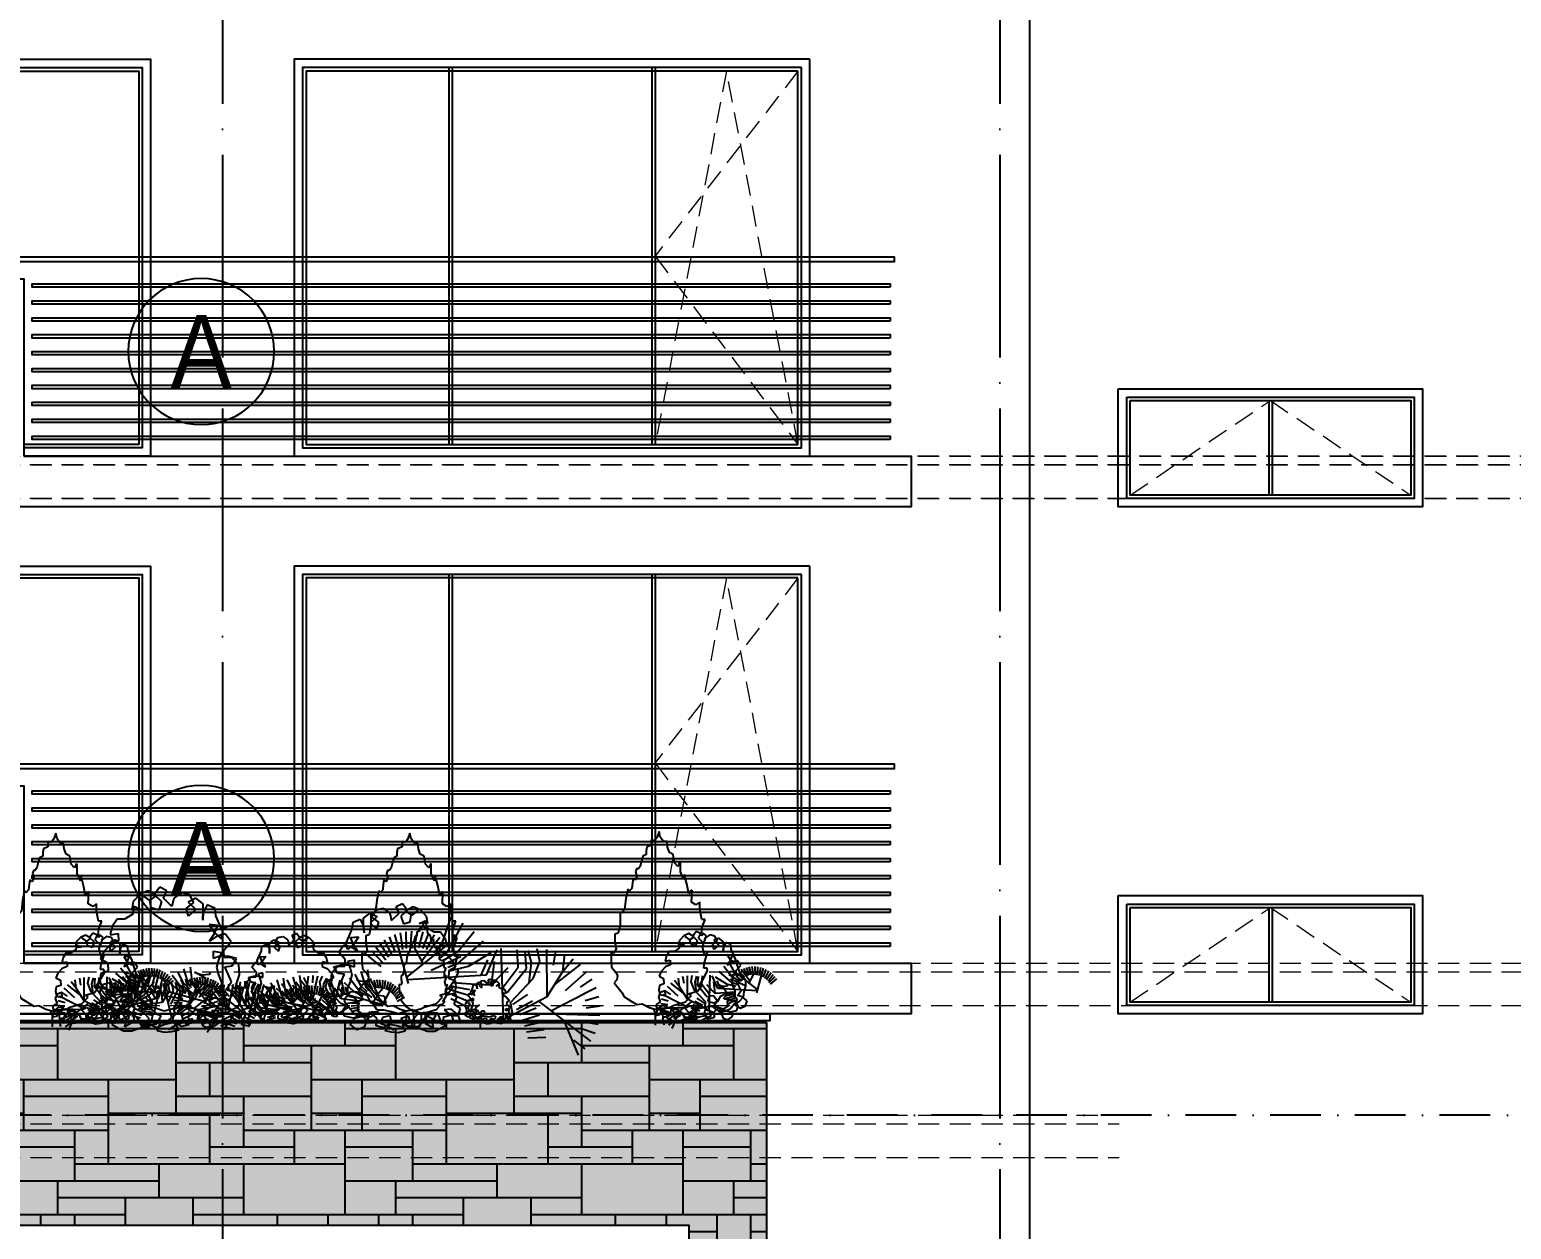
# Model space of a CAD drawing. Extents: x 9615146 to 9672346, y 4699603 to 4705703.
# Drawn here: x 9619573 to 9620450, y 4700451 to 4701161 of the extents above; entities that cross this region are included whole.
import ezdxf
from ezdxf.enums import TextEntityAlignment as Align

# ---------------------------------------------------------------- set-up
doc = ezdxf.new("R2010")
doc.units = 0
doc.header["$LTSCALE"] = 0.5
doc.header["$MEASUREMENT"] = 0
for name, pattern in [('ACAD_ISO04W100', [30, 24, -3, 0, -3]), ('DASHED', [0.75, 0.5, -0.25]), ('OSI1000', [5, 3, -1, 0, -1])]:
    doc.linetypes.add(name, pattern=pattern)
doc.layers.get('0').update_dxf_attribs({"color": 251, "linetype": 'CONTINUOUS'})
for name, color, linetype in [('_axis', 1, 'ACAD_ISO04W100'), ('_dimension_evel', 4, 'CONTINUOUS'), ('_hatch', 9, 'CONTINUOUS'), ('_hatch_construction', 252, 'CONTINUOUS'), ('_text_spesif_window', 41, 'CONTINUOUS'), ('_view', 3, 'CONTINUOUS'), ('_vista', 75, 'CONTINUOUS'), ('fasadi', 147, 'CONTINUOUS')]:
    doc.layers.add(name, color=color, linetype=linetype)
doc.layers.add('_punk', color=8, linetype='DASHED', lineweight=9)
doc.styles.add('HEB1', font='', dxfattribs={"width": 0.8, "oblique": 17})
doc.styles.add('POMESHTENIA', font='arial.ttf', dxfattribs={"width": 0.9})
doc.styles.get('HEB1').set_extended_font_data('HebarU Cyr')
pattern_1 = [(0, (0, 0), (0, 200), [150, -50]), (0, (0, 10), (0, 200), [-60, 60, -30, 50]), (0, (0, 20), (0, 200), [-90, 110]), (0, (0, 30), (0, 200), [90, -110]), (0, (0, 40), (0, 200), [-40, 160]), (0, (0, 50), (0, 200), [70, -50, 60, -20]), (0, (70, 60), (0, 200), [160, -40]), (0, (-10, 70), (0, 200), [110, -90]), (0, (-40, 80), (0, 200), [90, -110]), (0, (0, 90), (0, 200), [160, -40]), (0, (0, 100), (0, 200), [-80, 50, -30, 40]), (0, (100, 110), (0, 200), [120, -80]), (0, (20, 120), (0, 200), [80, -40, 30, -50]), (0, (60, 130), (0, 200), [80, -30, 50, -40]), (0, (140, 140), (0, 200), [120, -80]), (0, (60, 150), (0, 200), [80, -120]), (0, (100, 160), (0, 200), [90, -110]), (0, (100, 170), (0, 200), [-60, 140]), (0, (40, 180), (0, 200), [60, -140]), (0, (100, 190), (0, 200), [140, -60]), (90, (0, 80), (-200, 1.224646799147353e-14), [30, -80, 70, -20]), (90, (20, 90), (-200, 1.224646799147353e-14), [50, -30, 20, -100]), (90, (30, 50), (-200, 1.224646799147353e-14), [20, -180]), (90, (40, 30), (-200, 1.224646799147353e-14), [20, -120, 30, -30]), (90, (50, 70), (-200, 1.224646799147353e-14), [20, -180]), (90, (60, 0), (-200, 1.224646799147353e-14), [30, -90, 50, -30]), (90, (70, 40), (-200, 1.224646799147353e-14), [30, -170]), (90, (80, 90), (-200, 1.224646799147353e-14), [30, -10, 20, -140]), (90, (90, 10), (-200, 1.224646799147353e-14), [30, -170]), (90, (100, 60), (-200, 1.224646799147353e-14), [30, -10, 30, -20, 50, -60]), (90, (120, 60), (-200, 1.224646799147353e-14), [-140, 20, -20, 20]), (90, (130, 90), (-200, 1.224646799147353e-14), [20, -180]), (90, (140, 20), (-200, 1.224646799147353e-14), [20, -70, 50, -60]), (90, (150, 50), (-200, 1.224646799147353e-14), [10, -130, 30, -30]), (90, (160, 60), (-200, 1.224646799147353e-14), [50, -50, 30, -70]), (90, (170, 110), (-200, 1.224646799147353e-14), [30, -50, 20, -100]), (90, (180, 40), (-200, 1.224646799147353e-14), [20, -180]), (90, (190, 60), (-200, 1.224646799147353e-14), [20, -60, 30, -90])]

# ---------------------------------------------------------------- blocks, each defined once
blk = doc.blocks.new('TREE8-E')
for p, q in [((-7.419212427330047, 8.842417375883691), (-7.898182817622601, 10.6985739894974)), ((-7.419212427330047, 8.842417375883691), (-6.794240347850169, 10.78109652764768)), ((-6.110738216839663, 9.064887386772618), (-5.69097987265884, 10.68990842672098)), ((-10.0939414366528, 8.004167327446659), (-10.9461908619412, 9.450044695994855)), ((-8.619269102098638, 6.912697024239506), (-10.00003536737997, 10.02475220941503)), ((-7.191707871321034, 7.048076422346412), (-8.97562455459533, 10.444372791036)), ((-6.936570771694355, 5.394976978485893), (-7.419212427330047, 8.842417375883691)), ((-6.936570771694355, 5.394976978485893), (-4.615567326459413, 10.42725504039809)), ((-4.542846798808103, 6.6381059562652), (-4.453948541773208, 8.807646752950141)), ((-4.453948541773208, 8.807646752950141), (-3.554877325400946, 10.05453113563832)), ((-3.609758033180234, 8.276929241605053), (-2.65286918546431, 9.417484799417842)), ((-3.365396660808561, 7.392250533438251), (-2.345745067311201, 9.19137688840204)), ((-2.378912036498918, 7.140596292542938), (-1.432695594785505, 8.962133132399288)), ((4.87476884935653, 5.912668173253898), (4.093872854156427, 8.871991259334393)), ((5.998352765860792, 5.26094047719581), (5.668103321614932, 9.208594801364612)), ((6.982408068832095, 6.042331569648596), (7.276868282665882, 9.26672232734542)), ((-11.25570846188914, 6.783692467097005), (-12.513046509982, 7.895444004358062)), ((-10.722851676594, 7.439646421181159), (-11.79079354989288, 8.734401457100759)), ((-8.03844479568672, 4.03048735214071), (-10.82276501284477, 7.504558207340388)), ((-4.321821545709335, 5.997453048732538), (-3.609758033180234, 8.276929241605053)), ((-2.437153135665448, 3.894841923940362), (-3.365396660808561, 7.392250533438251)), ((-3.328015502515773, 0.764855076416147), (0.3343976724931039, 8.315671993157821)), ((-1.732731472395882, 4.243784011476698), (-2.378912036498918, 7.140596292542938)), ((0.6650353045677839, 4.772522462289068), (0.7052554425374264, 7.980557276534242)), ((3.028334049341568, 4.834514241634153), (1.237841514447037, 7.412416834865731)), ((4.296317853157149, 4.597302698115513), (2.602009076445039, 8.267139229549727)), ((-8.619903918756798, 3.891039078698853), (-13.52281675096225, 5.93274586336296)), ((-11.67939109003398, 6.052457228530109), (-13.09516547731103, 6.953830254593441)), ((-2.764044339190416, 0.04352474052392807), (-6.936570771694355, 5.394976978485893)), ((-3.264332530957891, 2.932267498728351), (-4.542846798808103, 6.6381059562652)), ((-0.3756997383985823, 3.931447963957524), (-1.321964224738586, 6.595345437269749)), ((-0.3756997383985823, 3.931447963957524), (0.4289821008869286, 6.586656616967169)), ((1.228117236142758, 4.485235762505923), (1.228117236142758, 6.448361544357446)), ((6.859942310438027, 2.608535797566027), (4.326365437081012, 5.506757277107567)), ((6.019365656344121, 4.204516012771002), (4.87476884935653, 5.912668173253898)), ((6.464574032663903, 4.37761535135617), (5.998352765860792, 5.26094047719581)), ((9.156996873421017, 0.6659670543601663), (6.189181990895715, 6.341653042149652)), ((7.3969062000587, 4.579982162681105), (6.982408068832095, 6.042331569648596)), ((8.326122927839824, 3.106453035789741), (7.535878532264656, 6.558358142723293)), ((8.350939098590844, 4.584084016319906), (8.218822792993356, 6.560044127388437)), ((8.82305053175399, 4.511388252753058), (8.898202046990294, 6.490333761981738)), ((9.28497691263671, 4.389741641585672), (9.566572872979416, 6.349990807854425)), ((9.73165727914576, 4.220476968545903), (10.21661246032561, 6.14055289178058)), ((10.15819770771178, 4.005448732812482), (10.84119883928037, 5.864314659396399)), ((10.55992493214009, 3.747012828733638), (11.43348891077278, 5.524302634582448)), ((-12.20597923181495, 3.593691716620725), (-13.87665823821184, 3.754072841972203)), ((-6.221866286455885, 4.466147790911251), (-13.79413570006156, 2.650130372199769)), ((-12.16044909733678, 4.437574972982709), (-13.78547013728514, 4.85733331716353)), ((-9.89312571951323, 3.585689012323456), (-13.12031391997919, 0.5482778224423939)), ((-4.858376832926233, 2.087165263569034), (-6.307318260880882, 3.646687821084029)), ((-4.252498214404495, 2.500799939538382), (-5.560004635946453, 4.180671609240534)), ((-3.612874509535693, 2.860054809673763), (-4.768995011303063, 4.647490753822396)), ((1.899495202787948, 3.054908277037107), (-0.3756997383985823, 3.931447963957524)), ((8.955630015473416, 0.4245579711075251), (0.6650353045677839, 4.772522462289068)), ((4.825272166918349, 3.421743045802423), (3.028334049341568, 4.834514241634153)), ((5.195199856988587, 3.723947254051126), (4.296317853157149, 4.597302698115513)), ((7.985575321672821, 2.906208157738753), (9.73165727914576, 4.220476968545903)), ((8.637798294386323, 0.04352474052392807), (12.49564805822622, 4.668516083723723)), ((10.93243754489303, 3.44800073415567), (11.9869934208349, 5.124242060234693)), ((11.57385842808068, 2.741760798088833), (12.95387989629665, 4.162117734215002)), ((11.83573915709325, 2.342270669129725), (13.35666845113712, 3.610595217996405)), ((-11.90146385261831, 1.936425325992857), (-13.53993450160017, 1.572688635227038)), ((-5.950746316177048, 1.109738437606318), (-7.648483318230314, 2.393962304734067)), ((-5.425899262974443, 1.622298791409285), (-7.005248378180294, 3.049603328408956)), ((-4.114983101309029, 1.771402288913151), (-3.264332530957891, 2.932267498728351)), ((3.716483686531516, 1.8817461051162), (1.796407763296839, 2.366701286296049)), ((3.931511922264944, 2.308286533682228), (1.899495202787948, 3.054908277037107)), ((12.05442718680056, 1.9175949987333), (13.69960068705188, 3.019991131169142)), ((12.22752652538573, 1.472386622413516), (13.97891936670105, 2.396776255700324)), ((-6.856791865305192, -0.04252704870934565), (-8.751739561746062, 0.9273776356771037)), ((-6.42892358954786, 0.5533850959449822), (-8.232127674741287, 1.684754574136385)), ((3.352876638757508, 0.5010279245612779), (1.37691652768898, 0.3689116189637858)), ((3.425572402324363, 0.9731393577244205), (1.446626893095681, 1.048290872960727)), ((3.547219013491745, 1.43506573860715), (1.58696984722299, 1.716661698949856)), ((12.35314066027185, 1.011523336307178), (14.19156421617921, 1.747778664181695)), ((12.42989333671066, 0.5400544550187121), (14.33520545401668, 1.080108910037417))]:
    blk.add_line(p, q)
blk = doc.blocks.new('_TREE03')
for p, q in [((-6.941132286764741, 1113.806721197296), (0.7327014892625812, 1146.323573486298)), ((0.7327014892625812, 1146.323573486298), (12.24351082722524, 1113.806721197296)), ((-60.65889988273466, 1021.675135331302), (-49.14745122672889, 1054.192452821298)), ((-49.14745122672889, 1054.192452821298), (-45.3105343387424, 1086.709188905304)), ((-45.3105343387424, 1086.709188905304), (-26.12583331275368, 1086.709188905304)), ((-26.12583331275368, 1086.709188905304), (-6.941132286764741, 1113.806721197296)), ((12.24351082722524, 1113.806721197296), (27.59187599027086, 1092.128509283301)), ((27.59187599027086, 1092.128509283301), (46.77657739726283, 1097.548294862307)), ((46.77657739726283, 1097.548294862307), (46.77657739726283, 1065.031093577295)), ((46.77657739726283, 1065.031093577295), (73.63511219922452, 1054.192452821298)), ((73.63511219922452, 1054.192452821298), (77.47202908726558, 1032.514241288306)), ((-125.8874185237239, 956.6411400503011), (-122.0505016357374, 967.4802456263026)), ((-122.0505016357374, 967.4802456263026), (-110.5390529797294, 940.3827716272956)), ((-91.35435195374066, 962.0605183402973), (-83.68051779676648, 1010.836145960299)), ((-83.68051779676648, 1010.836145960299), (-60.65889988273466, 1021.675135331302)), ((77.47202908726558, 1032.514241288306), (77.47202908726558, 1010.836145960299)), ((77.47202908726558, 1010.836145960299), (96.65736981224632, 999.997040003308)), ((96.65736981224632, 999.997040003308), (104.3312035882739, 972.899566004301)), ((104.3312035882739, 972.899566004301), (112.0050956572488, 940.3827716272956)), ((-164.2567626637572, 837.4121384783002), (-148.9090364377537, 891.6071443882977)), ((-148.9090364377537, 891.6071443882977), (-145.0721195497672, 864.5096703893048)), ((-145.0721195497672, 864.5096703893048), (-125.8874185237239, 907.8655124302999)), ((-125.8874185237239, 907.8655124302999), (-125.8874185237239, 956.6411400503011)), ((-110.5390529797294, 940.3827716272956), (-91.35435195374066, 962.0605183402973)), ((112.0050956572488, 940.3827716272956), (123.5159046142626, 924.123938765302)), ((123.5159046142626, 924.123938765302), (131.189767727237, 929.5436660513084)), ((131.189767727237, 929.5436660513084), (138.8636597962666, 907.8655124302999)), ((138.8636597962666, 907.8655124302999), (131.189767727237, 880.7680384313071)), ((131.189767727237, 880.7680384313071), (142.7005766842531, 859.0902920992945)), ((-194.9529119647507, 799.475613005302), (-183.4414636897459, 794.0558857192967)), ((-191.1153557587754, 729.0218321452945), (-194.9529119647507, 799.475613005302)), ((-183.4414636897459, 794.0558857192967), (-175.7675716207732, 777.7974597652968)), ((-175.7675716207732, 777.7974597652968), (-164.2567626637572, 837.4121384783002)), ((142.7005766842531, 859.0902920992945), (154.2113856412668, 869.9289907673023)), ((154.2113856412668, 869.9289907673023), (158.048331866255, 842.8315167682964)), ((158.048331866255, 842.8315167682964), (161.8852777102418, 810.3146610502948)), ((161.8852777102418, 810.3146610502948), (177.2336142982358, 794.0558857192967)), ((177.2336142982358, 794.0558857192967), (184.9075063672653, 804.8949333833004)), ((184.9075063672653, 804.8949333833004), (196.4183153242247, 750.699985766304)), ((-240.9961481737589, 729.0218321452945), (-217.9745302597291, 712.7634061912956)), ((-240.9961481737589, 685.6659356213002), (-240.9961481737589, 729.0218321452945)), ((-217.9745302597291, 712.7634061912956), (-191.1153557587754, 729.0218321452945)), ((196.4183153242247, 750.699985766304), (204.0921784372536, 685.6659356213002)), ((-271.6922395627537, 626.0512607182985), (-252.5069571307727, 626.0512607182985)), ((-252.5069571307727, 577.2760400063045), (-271.6922395627537, 626.0512607182985)), ((-252.5069571307727, 626.0512607182985), (-240.9961481737589, 685.6659356213002)), ((204.0921784372536, 685.6659356213002), (223.2768794632425, 663.9878402933068)), ((223.2768794632425, 663.9878402933068), (230.9507425762713, 669.4075675792984)), ((230.9507425762713, 669.4075675792984), (230.9507425762713, 593.5344663413072)), ((-279.3660737197299, 528.500412767306), (-260.1808491997476, 544.7588387213059)), ((-256.3438740187592, 463.4663881493032), (-279.3660737197299, 528.500412767306)), ((-260.1808491997476, 544.7588387213059), (-252.5069571307727, 528.500412767306)), ((-252.5069571307727, 528.500412767306), (-252.5069571307727, 577.2760400063045)), ((230.9507425762713, 593.5344663413072), (242.4621618952779, 544.7588387213059)), ((242.4621618952779, 544.7588387213059), (261.6468339652683, 539.3394604312962)), ((261.6468339652683, 539.3394604312962), (261.6468339652683, 495.9835600973006)), ((-267.8552643817673, 414.6907605293019), (-256.3438740187592, 463.4663881493032)), ((261.6468339652683, 495.9835600973006), (253.9729708522373, 452.6273111482978)), ((253.9729708522373, 452.6273111482978), (269.3206966972393, 425.5298375303078)), ((-267.8552643817673, 371.3347733272968), (-287.0399657887572, 430.9495354792978)), ((-287.0399657887572, 430.9495354792978), (-267.8552643817673, 414.6907605293019)), ((-264.0177660877341, 338.8178337892949), (-267.8552643817673, 371.3347733272968)), ((269.3206966972393, 425.5298375303078), (284.668480835242, 436.3688851942979)), ((284.668480835242, 398.432334575302), (280.8315060352566, 344.237299328304)), ((284.668480835242, 436.3688851942979), (284.668480835242, 398.432334575302)), ((-287.0399657887572, 322.5592912493083), (-283.2030485197697, 338.8178337892949)), ((-260.1808491997476, 273.7837219223076), (-287.0399657887572, 322.5592912493083)), ((-283.2030485197697, 338.8178337892949), (-264.0177660877341, 338.8178337892949)), ((-229.4853392167429, 230.4277053832998), (-260.1808491997476, 273.7837219223076)), ((257.8098877402235, 317.1397963732982), (246.2990787832641, 295.4617882943026)), ((246.2990787832641, 295.4617882943026), (250.1360250082525, 268.3642853392973)), ((250.1360250082525, 268.3642853392973), (265.4837798092531, 252.105742799297)), ((280.8315060352566, 344.237299328304), (257.8098877402235, 317.1397963732982)), ((-229.4853392167429, 203.3302317652961), (-256.3438740187592, 241.2666951353069)), ((-256.3438740187592, 241.2666951353069), (-229.4853392167429, 230.4277053832998)), ((-175.7675716207732, 187.0716892252959), (-229.4853392167429, 203.3302317652961)), ((-191.1153557587754, 176.2327577663033), (-175.7675716207732, 187.0716892252959)), ((-156.5829285067264, 138.2961778103058), (-191.1153557587754, 176.2327577663033)), ((219.4399332382545, 192.4911258083056), (207.9291242812383, 170.8131466852956)), ((265.4837798092531, 252.105742799297), (219.4399332382545, 192.4911258083056)), ((-83.68051779676648, 116.6181986872959), (-156.5829285067264, 138.2961778103058)), ((-60.65889988273466, 105.7790931113081), (-83.68051779676648, 116.6181986872959)), ((-60.65889988273466, 105.7790931113081), (-33.22383016576919, 97.78347626030379)), ((-33.22383016576919, 97.78347626030379), (-6.941132286764741, 100.3595982352974)), ((-18.10173023473226, 99.26571142129693), (-21.55413582673918, 40.74509744930406)), ((23.7549591022298, 94.94016165230138), (-6.941132286764741, 100.3595982352974)), ((35.1275206852531, 98.50965311629595), (20.65276490027259, 67.84268765329494)), ((58.28738635427885, 105.7790931113081), (23.7549591022298, 94.94016165230138)), ((100.4942867002328, 127.4570722343044), (58.28738635427885, 105.7790931113081)), ((131.189767727237, 122.0376356512947), (100.4942867002328, 127.4570722343044)), ((165.7228053412766, 143.7156726863029), (131.189767727237, 122.0376356512947)), ((207.9291242812383, 170.8131466852956), (165.7228053412766, 143.7156726863029)), ((-29.25104943975498, 0.8823563723065034), (-21.55413582673918, 40.74509744930406)), ((20.65276490027259, 0.8822980793060651), (20.65276490027259, 67.84268765329494))]:
    blk.add_line(p, q)
blk = doc.blocks.new('_TREE16')
for p, q in [((-22.11027872953105, 148.43500432664), (-29.3519911608862, 140.6605752743014)), ((-13.8134823677799, 152.0342770360558), (-22.11027872953105, 148.43500432664)), ((-11.7512728674601, 141.6683716329378), (-20.04806922921125, 147.3792176652112)), ((-20.04806922921125, 147.3792176652112), (-12.27881483265833, 141.6683716329378)), ((-4.509560436104948, 146.8513243344969), (-13.8134823677799, 152.0342770360558)), ((-12.27881483265833, 141.6683716329378), (-4.509560436104948, 146.8513243344969)), ((-10.21660533233853, 133.9419328833919), (-11.7512728674601, 141.6683716329378)), ((-1.392267005389158, 155.681540048264), (-7.099311901622968, 147.9071109959257)), ((-7.099311901622968, 147.9071109959257), (0.6699424949304102, 140.6605752743014)), ((6.329029030691345, 152.0342770360558), (-1.392267005389158, 155.681540048264)), ((2.732151995250206, 144.2598479837175), (6.329029030691345, 152.0342770360558)), ((11.50853196172693, 135.4776225727426), (2.732151995250206, 144.2598479837175)), ((13.57074146204673, 144.2598479837175), (11.50853196172693, 135.4776225727426)), ((21.86753782379787, 149.9706940159906), (13.57074146204673, 144.2598479837175)), ((30.16433418554902, 147.9071109959257), (21.86753782379787, 149.9706940159906)), ((36.87850465170595, 144.2598479837175), (28.5817082899548, 140.1326819435872)), ((34.81629515138638, 139.6047886128729), (30.16433418554902, 147.9071109959257)), ((44.64775904825933, 138.069098923522), (36.87850465170595, 144.2598479837175)), ((-29.8795331260842, 127.17530018969), (-38.65591309256092, 121.9923474881311)), ((-29.3519911608862, 140.6605752743014), (-30.886658696008, 132.3582528912489)), ((-30.886658696008, 132.3582528912489), (-21.05519479913505, 131.8303595605346)), ((-28.8244491956882, 135.4776225727426), (-29.8795331260842, 127.17530018969)), ((-21.05519479913505, 131.8303595605346), (-28.8244491956882, 135.4776225727426)), ((-2.44735093578538, 131.3504565326125), (-10.21660533233853, 133.9419328833919)), ((0.6699424949304102, 140.6605752743014), (-2.44735093578538, 131.3504565326125)), ((26.51949878963524, 133.4140395526774), (34.81629515138638, 139.6047886128729)), ((29.10925025515303, 125.1117171696249), (26.51949878963524, 133.4140395526774)), ((28.5817082899548, 140.1326819435872), (36.87850465170595, 132.3582528912489)), ((36.87850465170595, 132.3582528912489), (29.10925025515303, 125.1117171696249)), ((44.12021708306111, 120.9845511294948), (44.64775904825933, 130.2946698711837)), ((44.64775904825933, 128.7589801818331), (44.12021708306111, 120.9845511294948)), ((44.64775904825933, 130.2946698711837), (44.64775904825933, 138.069098923522)), ((48.7721780488987, 137.0133122620935), (44.64775904825933, 128.7589801818331)), ((57.06897441064984, 133.4140395526774), (48.7721780488987, 137.0133122620935)), ((58.07609998057342, 125.6396105003394), (57.06897441064984, 133.4140395526774)), ((61.72093537648743, 116.8573850893647), (58.07609998057342, 125.6396105003394)), ((-51.60467042014966, 114.265908738585), (-53.66687992046923, 105.435693024818)), ((-46.4251674891143, 121.9923474881311), (-51.60467042014966, 114.265908738585)), ((-38.65591309256092, 121.9923474881311), (-46.4251674891143, 121.9923474881311)), ((60.13830948089321, 115.2737050972214), (50.83438754921826, 116.3294917586502)), ((50.83438754921826, 116.3294917586502), (56.01389048025385, 108.0271693755974)), ((56.54143244545207, 107.019373016961), (60.13830948089321, 115.2737050972214)), ((65.31781241192857, 109.0829560370262), (61.72093537648743, 116.8573850893647)), ((-53.13933795527123, 95.59768095241475), (-60.38105038662638, 87.82325190007646)), ((-53.66687992046923, 105.435693024818), (-45.37008355871808, 107.019373016961)), ((-44.84254159351985, 99.24494396462273), (-53.13933795527123, 95.59768095241475)), ((-45.37008355871808, 107.019373016961), (-44.84254159351985, 99.24494396462273)), ((51.36192951441649, 98.71705063390846), (56.54143244545207, 107.019373016961)), ((59.13118391096964, 103.9000033354673), (51.36192951441649, 98.71705063390846)), ((56.01389048025385, 108.0271693755974), (63.78314487680723, 101.3085269846879)), ((67.90756387744659, 106.4914796862467), (59.13118391096964, 103.9000033354673)), ((63.78314487680723, 101.3085269846879), (65.31781241192857, 109.0829560370262)), ((66.3728963423248, 89.40693189221952), (74.14215073887794, 98.18915730319418)), ((74.14215073887794, 98.18915730319418), (67.90756387744659, 106.4914796862467)), ((-60.38105038662638, 87.82325190007646), (-64.02588578254017, 80.09681315053012)), ((-64.02588578254017, 80.09681315053012), (-56.25663138598702, 75.92165680760786)), ((55.48634851505562, 80.57671617845222), (55.48634851505562, 88.35114523079073)), ((55.48634851505562, 88.35114523079073), (63.78314487680723, 86.81545554143986)), ((63.255602911609, 83.16819252923165), (55.48634851505562, 80.57671617845222)), ((60.66585144609144, 79.04102648910157), (58.60364194577164, 71.26659743676328)), ((63.78314487680723, 86.81545554143986), (60.66585144609144, 79.04102648910157)), ((71.55239927336015, 82.68828950130955), (63.255602911609, 83.16819252923165)), ((66.85247994705037, 81.632502839881), (66.3728963423248, 89.40693189221952)), ((74.6217343436033, 81.632502839881), (66.85247994705037, 81.632502839881)), ((79.80123727463888, 80.57671617845222), (71.55239927336015, 82.68828950130955)), ((82.39098874015667, 73.85807378754271), (74.6217343436033, 81.632502839881)), ((75.14927630880152, 72.85027742890634), (79.80123727463888, 80.57671617845222)), ((-63.4983438173424, 64.54795504585377), (-64.50546938726575, 56.77352599351525)), ((-55.72908942078902, 67.1394313966332), (-63.4983438173424, 64.54795504585377)), ((-56.25663138598702, 75.92165680760786), (-55.72908942078902, 67.1394313966332)), ((46.1824265833809, 59.89289567500919), (35.34383711658461, 66.08364473520464)), ((35.34383711658461, 66.08364473520464), (43.59267511786334, 63.01226535650312)), ((43.59267511786334, 63.01226535650312), (51.36192951441649, 64.02006171513949)), ((51.36192951441649, 64.02006171513949), (52.36905508433983, 65.60374170728255)), ((58.60364194577164, 71.26659743676328), (60.66585144609144, 63.01226535650312)), ((60.66585144609144, 63.01226535650312), (63.78314487680723, 55.2378363041646)), ((67.38002191224837, 71.79449076747778), (75.14927630880152, 72.85027742890634)), ((71.02485730816215, 64.02006171513949), (67.38002191224837, 71.79449076747778)), ((74.6217343436033, 55.76572963487888), (71.02485730816215, 64.02006171513949)), ((79.80123727463888, 53.65415631202154), (82.91853070535467, 63.01226535650312)), ((82.91853070535467, 63.01226535650312), (82.39098874015667, 73.85807378754271)), ((-61.91571792174796, 52.64635995338517), (-65.03301135246375, 44.87193090104688)), ((-64.50546938726575, 56.77352599351525), (-62.44325988694595, 48.99909694117696)), ((-62.44325988694595, 48.99909694117696), (-53.13933795527123, 46.93551392111203)), ((-53.66687992046923, 55.2378363041646), (-61.91571792174796, 52.64635995338517)), ((-53.13933795527123, 46.93551392111203), (-53.66687992046923, 55.2378363041646)), ((39.99579808242174, 46.40762059039776), (50.30684558402027, 51.1106702640343)), ((44.64775904825933, 42.28045455026745), (52.36905508433983, 50.58277693332002)), ((50.30684558402027, 51.1106702640343), (46.1824265833809, 59.89289567500919)), ((52.36905508433983, 50.58277693332002), (60.13830948089321, 51.1106702640343)), ((60.13830948089321, 51.1106702640343), (67.90756387744659, 41.27265819163108)), ((63.78314487680723, 55.2378363041646), (63.78314487680723, 46.40762059039776)), ((68.43510584264436, 47.46340725182631), (74.6217343436033, 55.76572963487888)), ((76.68394384392309, 45.39982423176116), (68.43510584264436, 47.46340725182631)), ((78.7941117047153, 44.87193090104688), (79.80123727463888, 53.65415631202154)), ((-61.91571792174796, 36.6175988207865), (-69.68497231830133, 31.43464611922786)), ((-69.68497231830133, 31.43464611922786), (-67.09522085278354, 23.66021706688935)), ((-65.03301135246375, 44.87193090104688), (-61.91571792174796, 36.6175988207865)), ((20.33287028867608, 46.40762059039776), (18.27066078835651, 37.62539517942309)), ((18.27066078835651, 37.62539517942309), (28.05416632475703, 35.03391882864366)), ((28.05416632475703, 46.93551392111203), (20.33287028867608, 46.40762059039776)), ((34.28875318618839, 38.15328851013737), (28.05416632475703, 46.93551392111203)), ((28.05416632475703, 35.03391882864366), (35.82342072130996, 37.62539517942309)), ((28.5817082899548, 29.32307279637007), (34.28875318618839, 38.15328851013737)), ((35.82342072130996, 37.62539517942309), (39.99579808242174, 46.40762059039776)), ((55.48634851505562, 38.68118184085165), (44.64775904825933, 42.28045455026745)), ((55.48634851505562, 44.3440375703326), (50.83438754921826, 36.6175988207865)), ((50.83438754921826, 36.6175988207865), (52.36905508433983, 28.84316976844798)), ((63.78314487680723, 46.40762059039776), (55.48634851505562, 44.3440375703326)), ((63.255602911609, 37.62539517942309), (55.48634851505562, 38.68118184085165)), ((56.01389048025385, 24.66801342552571), (63.255602911609, 34.02612247000707)), ((67.90756387744659, 41.27265819163108), (63.255602911609, 32.44244247786423)), ((69.44223141256793, 29.85096612708458), (63.255602911609, 37.62539517942309)), ((63.255602911609, 34.02612247000707), (71.55239927336015, 37.09750184870859)), ((63.255602911609, 32.44244247786423), (73.61460877367972, 25.72380008695427)), ((71.55239927336015, 37.09750184870859), (78.7941117047153, 44.87193090104688)), ((84.98074020567424, 38.15328851013737), (76.68394384392309, 45.39982423176116)), ((81.86344677495845, 29.85096612708458), (84.98074020567424, 38.15328851013737)), ((-67.09522085278354, 23.13232373617484), (-70.21251428349933, 13.8222049944859)), ((-67.09522085278354, 23.66021706688935), (-58.84638285150481, 30.37885945779885)), ((-58.84638285150481, 23.13232373617484), (-67.09522085278354, 23.13232373617484)), ((-61.91571792174796, 15.35789468383678), (-59.85350842142839, 23.66021706688935)), ((-59.85350842142839, 23.66021706688935), (-49.54246091982986, 20.54084738539541)), ((-58.84638285150481, 30.37885945779885), (-50.54958648975366, 29.85096612708458)), ((-50.54958648975366, 29.85096612708458), (-58.84638285150481, 23.13232373617484)), ((-45.37008355871808, 18.47726436533048), (-52.08425402487501, 10.70283531299219)), ((-49.54246091982986, 20.54084738539541), (-49.01491895463187, 12.23852500234307)), ((-49.01491895463187, 12.23852500234307), (-39.18345505775915, 17.4214777039017)), ((-42.78033209320029, 26.25169341766855), (-45.37008355871808, 18.47726436533048)), ((-34.53149409192156, 26.25169341766855), (-42.78033209320029, 26.25169341766855)), ((-41.24566455807872, 23.66021706688935), (-32.94886819632757, 24.18811039760362)), ((-36.59370359224113, 15.88578801455105), (-41.24566455807872, 23.66021706688935)), ((-39.18345505775915, 17.4214777039017), (-29.8795331260842, 22.60443040546056)), ((-38.12837112736293, 8.111358962212762), (-36.59370359224113, 15.88578801455105)), ((-25.70715576497241, 17.94937103461621), (-34.53149409192156, 26.25169341766855)), ((-32.94886819632757, 24.18811039760362), (-24.70003019504884, 17.4214777039017)), ((-29.8795331260842, 22.60443040546056), (-28.29690723048998, 13.8222049944859)), ((-20.04806922921125, 10.17494198227791), (-25.70715576497241, 17.94937103461621)), ((-24.70003019504884, 17.4214777039017), (-21.05519479913505, 9.167145623641545)), ((-20.52765283393705, 25.72380008695427), (-12.8063567978561, 29.85096612708458)), ((-12.8063567978561, 17.4214777039017), (-20.52765283393705, 25.72380008695427)), ((-12.8063567978561, 29.85096612708458), (-5.037102401303173, 27.78738310701942)), ((-12.27881483265833, 7.583465631498484), (-12.8063567978561, 17.4214777039017)), ((-8.154395832018963, 22.60443040546056), (-10.21660533233853, 14.35009832520018)), ((0.1424005297324129, 20.01295405468113), (-8.154395832018963, 22.60443040546056)), ((-5.037102401303173, 27.78738310701942), (3.259693960448203, 25.19590675623999)), ((-4.509560436104948, 11.23072864370647), (0.1424005297324129, 20.01295405468113)), ((3.259693960448203, 25.19590675623999), (11.50853196172693, 27.25948977630514)), ((11.50853196172693, 27.25948977630514), (20.81245389340188, 29.32307279637007)), ((13.57074146204673, 23.13232373617484), (12.03607392692493, 15.35789468383678)), ((21.86753782379787, 21.06874071610991), (13.57074146204673, 23.13232373617484)), ((20.81245389340188, 29.32307279637007), (28.5817082899548, 29.32307279637007)), ((23.92974732411767, 13.29431166377162), (21.86753782379787, 21.06874071610991)), ((35.34383711658461, 27.25948977630514), (27.04704075483323, 27.78738310701942)), ((27.04704075483323, 27.78738310701942), (36.87850465170595, 21.06874071610991)), ((29.10925025515303, 20.01295405468113), (37.88563022162953, 27.25948977630514)), ((29.63679222035103, 10.70283531299219), (29.10925025515303, 20.01295405468113)), ((44.12021708306111, 24.18811039760362), (35.34383711658461, 27.25948977630514)), ((36.87850465170595, 21.06874071610991), (48.24463608370047, 21.59663404682419)), ((37.88563022162953, 27.25948977630514), (40.47538168714755, 18.47726436533048)), ((38.41317218682775, 14.83000135312227), (39.46825611722397, 22.60443040546056)), ((46.1824265833809, 22.07653707474628), (38.41317218682775, 14.83000135312227)), ((39.46825611722397, 22.60443040546056), (48.24463608370047, 22.60443040546056)), ((40.47538168714755, 18.47726436533048), (44.12021708306111, 9.167145623641545)), ((52.36905508433983, 28.84316976844798), (44.12021708306111, 24.18811039760362)), ((55.48634851505562, 20.01295405468113), (46.1824265833809, 22.07653707474628)), ((48.24463608370047, 21.59663404682419), (56.01389048025385, 24.66801342552571)), ((48.24463608370047, 22.60443040546056), (56.54143244545207, 20.01295405468113)), ((60.66585144609144, 12.23852500234307), (55.48634851505562, 20.01295405468113)), ((56.54143244545207, 20.01295405468113), (67.38002191224837, 22.07653707474628)), ((67.38002191224837, 22.07653707474628), (69.44223141256793, 29.85096612708458)), ((73.61460877367972, 25.72380008695427), (81.86344677495845, 29.85096612708458)), ((-70.21251428349933, 13.8222049944859), (-61.91571792174796, 15.35789468383678)), ((-52.08425402487501, 10.70283531299219), (-39.71099702295692, 3.984192922082684)), ((-39.71099702295692, 3.984192922082684), (-30.886658696008, 3.984192922082684)), ((-28.29690723048998, 13.8222049944859), (-38.12837112736293, 8.111358962212762)), ((-30.886658696008, 3.984192922082684), (-21.05519479913505, 7.583465631498484)), ((-21.05519479913505, 9.167145623641545), (-13.28594040258167, 9.695038954355823)), ((-21.05519479913505, 7.583465631498484), (-12.27881483265833, 7.583465631498484)), ((-12.27881483265833, 10.70283531299219), (-20.04806922921125, 10.17494198227791)), ((-13.28594040258167, 9.695038954355823), (-4.509560436104948, 11.23072864370647)), ((-4.509560436104948, 7.103562603576393), (-12.27881483265833, 10.70283531299219)), ((-10.21660533233853, 14.35009832520018), (-0.9126834006638092, 12.23852500234307)), ((-0.9126834006638092, 12.23852500234307), (-4.509560436104948, 4.512086252796962)), ((3.7872359256462, 10.70283531299219), (-4.509560436104948, 7.103562603576393)), ((-4.509560436104948, 4.512086252796962), (3.7872359256462, 2.448503232731582)), ((13.57074146204673, 12.76641833305735), (3.7872359256462, 10.70283531299219)), ((3.7872359256462, 2.448503232731582), (11.50853196172693, 3.456299591368179)), ((8.439196891483789, 5.519882611433331), (16.16049292756429, 10.17494198227791)), ((11.50853196172693, 3.456299591368179), (19.27778635828008, 4.991989280719054)), ((12.03607392692493, 15.35789468383678), (21.33999585859965, 8.63925229292704)), ((19.27778635828008, 4.991989280719054), (13.57074146204673, 12.76641833305735)), ((16.16049292756429, 10.17494198227791), (23.92974732411767, 13.29431166377162)), ((21.33999585859965, 8.63925229292704), (29.63679222035103, 10.70283531299219)), ((44.12021708306111, 9.167145623641545), (52.36905508433983, 6.047775942147609)), ((52.36905508433983, 6.047775942147609), (60.66585144609144, 12.23852500234307))]:
    blk.add_line(p, q)
blk = doc.blocks.new('fghfdg')
at = {"layer": '_text_spesif_window'}
blk.add_circle((0, 0), 18, dxfattribs=at)
at = {"layer": '_text_spesif_window', "style": 'HEB1', "text_generation_flag": 6, "width": 0.7999999999992724}
blk.add_attdef('A', text='', height=18, rotation=179.9999998932783, dxfattribs=at).set_placement((-1.862645149230957e-09, -9.232262405566871), align=Align.CENTER)

msp = doc.modelspace()

# ---------------------------------------------------------------- hatches: boundary and pattern name
at = {"layer": '_hatch', "ltscale": 30, "true_color": 0xb4b09d}
h = msp.add_hatch(color=253, dxfattribs=at)
h.dxf.hatch_style = 1
h.paths.add_polyline_path([(9618907.490825975, 4700573.838117582), (9618907.49082597, 4700453.838117793), (9619687.490825973, 4700453.838117794), (9619687.49082598, 4700573.838117584)])
h = msp.add_hatch(color=253, dxfattribs=at)
h.dxf.hatch_style = 1
h.paths.add_polyline_path([(9619963.49701207, 4700453.838117793), (9619963.49701207, 4700078.838117526), (9620009.377006259, 4700078.838117517), (9620009.377006238, 4700518.838117519), (9620009.377006248, 4700573.838117583), (9619687.490825979, 4700573.838117583), (9619687.490825972, 4700453.838117793)])
at = {"layer": '_hatch_construction', "ltscale": 40}
h = msp.add_hatch(dxfattribs=at)
h.set_pattern_fill('CUTSTONE', color=250, scale=200, style=0, pattern_type=2)
h.set_pattern_definition(pattern_1)
h.paths.add_polyline_path([(9618907.490825975, 4700573.838117582), (9618907.49082597, 4700453.838117793), (9619687.490825973, 4700453.838117794), (9619687.49082598, 4700573.838117584)])
h = msp.add_hatch(dxfattribs=at)
h.set_pattern_fill('CUTSTONE', color=250, scale=200, style=0, pattern_type=2)
h.set_pattern_definition(pattern_1)
h.paths.add_polyline_path([(9619963.49701207, 4700453.838117793), (9619963.49701207, 4700078.838117526), (9620009.377006259, 4700078.838117517), (9620009.377006238, 4700518.838117519), (9620009.377006248, 4700573.838117583), (9619687.490825979, 4700573.838117583), (9619687.490825972, 4700453.838117793)])

# ---------------------------------------------------------------- linework, layer by layer
at = {"layer": '_axis', "ltscale": 10}
for p, q in [((9619687.490826081, 4702288.083975537, -1.862645149447799e-09), (9619687.490825936, 4699845.26495946, -1.862645149447799e-09)), ((9620147.49082602, 4702288.083975536, -1.862645149447799e-09), (9620147.490825972, 4699845.264943677, -1.862645149447799e-09))]:
    msp.add_line(p, q, dxfattribs=at)
at = {"layer": '_dimension_evel', "linetype": 'OSI1000', "ltscale": 20}
msp.add_line((9622040.714028748, 4700518.838117082), (9615568.705408452, 4700518.838118413, -3.725290298678756e-09), dxfattribs=at)
at = {"layer": '_hatch_construction', "color": 251, "ltscale": 40}
for p, q in [((9620164.99082269, 4701844.838117136, -1.862645149447799e-09), (9620164.990822691, 4700078.838115873)), ((9619821.490799844, 4701138.838118894), (9619821.490799772, 4700915.838117531)), ((9619823.490799842, 4701138.838118898), (9619823.490799773, 4700915.838117531)), ((9619941.490799846, 4701138.838118803), (9619941.490799772, 4700915.838117531)), ((9619943.490799844, 4701138.838118799), (9619943.490799775, 4700915.838117531)), ((9620306.490822988, 4700941.83811742, -1.862645149447799e-09), (9620306.490822988, 4700885.838117384, -1.862645149447799e-09)), ((9620308.490822988, 4700941.83811742, -1.862645149447799e-09), (9620308.490822988, 4700885.838117384, -1.862645149447799e-09)), ((9619821.490799844, 4700838.838118894), (9619821.490799772, 4700615.838117531)), ((9619823.490799842, 4700838.838118898), (9619823.490799773, 4700615.838117531)), ((9619941.490799846, 4700838.838118803), (9619941.490799772, 4700615.838117531)), ((9619943.490799844, 4700838.838118799), (9619943.490799775, 4700615.838117531)), ((9620306.490822988, 4700641.83811742, -1.862645149447799e-09), (9620306.490822988, 4700585.838117384, -1.862645149447799e-09)), ((9620308.490822988, 4700641.83811742, -1.862645149447799e-09), (9620308.490822988, 4700585.838117384, -1.862645149447799e-09))]:
    msp.add_line(p, q, dxfattribs=at)
for points in [[(9619339.990812311, 4701018.838117584), (9619339.99081237, 4701143.838119028), (9619644.990504172, 4701143.838118884), (9619644.990504062, 4700908.83811755), (9619569.990826307, 4700908.838117586)], [(9619344.990812311, 4701018.838117584), (9619344.990812369, 4701138.838119025), (9619639.99050417, 4701138.838118887), (9619639.990504064, 4700913.838117553), (9619569.990826307, 4700913.838117586)], [(9619346.990812311, 4701018.838117584), (9619346.990812367, 4701136.838119024), (9619637.990504168, 4701136.838118888), (9619637.990504066, 4700915.838117554), (9619569.990826307, 4700915.838117586)], [(9619569.990826309, 4700908.838117578), (9620094.990826312, 4700908.838117517), (9620094.990826309, 4700878.838117543), (9619254.990826273, 4700878.83811761), (9619254.990826298, 4701013.83811758), (9619569.990826316, 4701013.838117574), (9619569.990826307, 4700908.838117576)], [(9619339.990812311, 4700718.838117584), (9619339.99081237, 4700843.838119028), (9619644.990504172, 4700843.838118884), (9619644.990504062, 4700608.83811755), (9619569.990826307, 4700608.838117586)], [(9619344.990812311, 4700718.838117584), (9619344.990812369, 4700838.838119025), (9619639.99050417, 4700838.838118887), (9619639.990504064, 4700613.838117553), (9619569.990826307, 4700613.838117586)], [(9619346.990812311, 4700718.838117584), (9619346.990812367, 4700836.838119024), (9619637.990504168, 4700836.838118888), (9619637.990504066, 4700615.838117554), (9619569.990826307, 4700615.838117586)], [(9619569.990826309, 4700608.838117578), (9620094.990826312, 4700608.838117517), (9620094.990826309, 4700578.838117543), (9619254.990826273, 4700578.83811761), (9619254.990826298, 4700713.83811758), (9619569.990826316, 4700713.838117574), (9619569.990826307, 4700608.838117576)]]:
    msp.add_lwpolyline(points, dxfattribs=at)
for points in [[(9620034.990827914, 4701143.838118864), (9619729.991136113, 4701143.838118864), (9619729.991136113, 4700908.838117531), (9620034.990827914, 4700908.838117531)], [(9620029.990827914, 4701138.838118864), (9619734.991136113, 4701138.838118864), (9619734.991136113, 4700913.838117531), (9620029.990827914, 4700913.838117531)], [(9620027.990827914, 4701136.838118864), (9619736.991136113, 4701136.838118864), (9619736.991136113, 4700915.838117531), (9620027.990827914, 4700915.838117531)], [(9619263.990826253, 4701026.838117578), (9620084.990826335, 4701026.838117513), (9620084.990826333, 4701023.838117518), (9619263.990826253, 4701023.838117584)], [(9620082.490826331, 4701008.838117539), (9619574.990800284, 4701008.838117578), (9619574.990800284, 4701010.838117582), (9620082.490826331, 4701010.838117545)], [(9620082.490826327, 4700998.838117541), (9619574.990800278, 4700998.83811758), (9619574.990800278, 4701000.838117584), (9620082.490826331, 4701000.838117546)], [(9620082.490826327, 4700988.838117543), (9619574.990800278, 4700988.838117582), (9619574.990800278, 4700990.838117584), (9620082.49082633, 4700990.838117546)], [(9620082.490826325, 4700978.838117543), (9619574.990800276, 4700978.83811758), (9619574.990800275, 4700980.838117586), (9620082.490826327, 4700980.838117548)], [(9620082.490826325, 4700968.838117541), (9619574.990800273, 4700968.838117582), (9619574.990800275, 4700970.838117584), (9620082.490826324, 4700970.838117546)], [(9620082.490826324, 4700958.838117541), (9619574.99080027, 4700958.838117584), (9619574.990800273, 4700960.838117584), (9620082.490826322, 4700960.838117545)], [(9620082.49082632, 4700948.838117541), (9619574.990800269, 4700948.838117582), (9619574.990800269, 4700950.838117586), (9620082.49082632, 4700950.838117546)], [(9620082.490826318, 4700938.838117539), (9619574.990800267, 4700938.83811758), (9619574.990800267, 4700940.838117582), (9620082.490826318, 4700940.838117545)], [(9620082.490826316, 4700928.838117539), (9619574.990800263, 4700928.83811758), (9619574.990800267, 4700930.838117582), (9620082.490826316, 4700930.838117543)], [(9620082.490826314, 4700918.838117541), (9619574.990800261, 4700918.838117582), (9619574.990800265, 4700920.838117584), (9620082.490826314, 4700920.838117546)], [(9620034.990827914, 4700843.838118864), (9619729.991136113, 4700843.838118864), (9619729.991136113, 4700608.838117531), (9620034.990827914, 4700608.838117531)], [(9620029.990827914, 4700838.838118864), (9619734.991136113, 4700838.838118864), (9619734.991136113, 4700613.838117531), (9620029.990827914, 4700613.838117531)], [(9620027.990827914, 4700836.838118864), (9619736.991136113, 4700836.838118864), (9619736.991136113, 4700615.838117531), (9620027.990827914, 4700615.838117531)], [(9619263.990826253, 4700726.838117578), (9620084.990826335, 4700726.838117513), (9620084.990826333, 4700723.838117518), (9619263.990826253, 4700723.838117584)], [(9620082.490826331, 4700708.838117539), (9619574.990800284, 4700708.838117578), (9619574.990800284, 4700710.838117582), (9620082.490826331, 4700710.838117545)], [(9620082.490826327, 4700698.838117541), (9619574.990800278, 4700698.83811758), (9619574.990800278, 4700700.838117584), (9620082.490826331, 4700700.838117546)], [(9620082.490826327, 4700688.838117543), (9619574.990800278, 4700688.838117582), (9619574.990800278, 4700690.838117584), (9620082.49082633, 4700690.838117546)], [(9620082.490826325, 4700678.838117543), (9619574.990800276, 4700678.83811758), (9619574.990800275, 4700680.838117586), (9620082.490826327, 4700680.838117548)], [(9620082.490826325, 4700668.838117541), (9619574.990800273, 4700668.838117582), (9619574.990800275, 4700670.838117584), (9620082.490826324, 4700670.838117546)], [(9620082.490826324, 4700658.838117541), (9619574.99080027, 4700658.838117584), (9619574.990800273, 4700660.838117584), (9620082.490826322, 4700660.838117545)], [(9620082.49082632, 4700648.838117541), (9619574.990800269, 4700648.838117582), (9619574.990800269, 4700650.838117586), (9620082.49082632, 4700650.838117546)], [(9620082.490826318, 4700638.838117539), (9619574.990800267, 4700638.83811758), (9619574.990800267, 4700640.838117582), (9620082.490826318, 4700640.838117545)], [(9620082.490826316, 4700628.838117539), (9619574.990800263, 4700628.83811758), (9619574.990800267, 4700630.838117582), (9620082.490826316, 4700630.838117543)], [(9620082.490826314, 4700618.838117541), (9619574.990800261, 4700618.838117582), (9619574.990800265, 4700620.838117584), (9620082.490826314, 4700620.838117546)]]:
    msp.add_lwpolyline(points, close=True, dxfattribs=at)
at = {"layer": '_hatch_construction', "color": 251, "ltscale": 40, "elevation": -1.862645149447799e-09}
for points in [[(9620217.490822973, 4700948.83811742), (9620397.490823003, 4700948.83811742), (9620397.490823003, 4700878.838117384), (9620217.490822973, 4700878.838117384)], [(9620222.490822973, 4700943.83811742), (9620392.490823003, 4700943.83811742), (9620392.490823003, 4700883.838117384), (9620222.490822973, 4700883.838117384)], [(9620224.490822973, 4700941.83811742), (9620390.490823003, 4700941.83811742), (9620390.490823003, 4700885.838117384), (9620224.490822973, 4700885.838117384)], [(9620217.490822973, 4700648.83811742), (9620397.490823003, 4700648.83811742), (9620397.490823003, 4700578.838117384), (9620217.490822973, 4700578.838117384)], [(9620222.490822973, 4700643.83811742), (9620392.490823003, 4700643.83811742), (9620392.490823003, 4700583.838117384), (9620222.490822973, 4700583.838117384)], [(9620224.490822973, 4700641.83811742), (9620390.490823003, 4700641.83811742), (9620390.490823003, 4700585.838117384), (9620224.490822973, 4700585.838117384)]]:
    msp.add_lwpolyline(points, close=True, dxfattribs=at)
at = {"layer": '_punk', "ltscale": 50}
for p, q in [((9620027.990827909, 4701136.838118773), (9619943.49079981, 4701027.338118165)), ((9619985.740813874, 4701136.838118788), (9619943.490799531, 4700915.838117531)), ((9620027.99082808, 4700915.838117531), (9619985.740813874, 4701136.838118788)), ((9619943.49079981, 4701027.338118165), (9620027.990828741, 4700915.838117531)), ((9620224.490822973, 4700885.838117384, -1.862645149447799e-09), (9620307.490822988, 4700941.83811742, -1.862645149447799e-09)), ((9620307.490822988, 4700941.83811742, -1.862645149447799e-09), (9620390.490823003, 4700885.838117384, -1.862645149447799e-09)), ((9615767.82873226, 4700908.838118383, -1.862645149447799e-09), (9621892.401606439, 4700908.838117095)), ((9621892.401606705, 4700908.838118385, -1.862645149447799e-09), (9615767.828732526, 4700908.838117097)), ((9615767.82873226, 4700903.838118383, -1.862645149447799e-09), (9621892.401606437, 4700903.838117097)), ((9621892.401606705, 4700903.838118385, -1.862645149447799e-09), (9615767.828732528, 4700903.838117098)), ((9615767.828732258, 4700883.838118383, -1.862645149447799e-09), (9621892.401606435, 4700883.838117095)), ((9621892.401606707, 4700883.838118385, -1.862645149447799e-09), (9615767.82873253, 4700883.838117097)), ((9620027.990827909, 4700836.838118773), (9619943.49079981, 4700727.338118165)), ((9619985.740813874, 4700836.838118788), (9619943.490799531, 4700615.838117531)), ((9620027.99082808, 4700615.838117531), (9619985.740813874, 4700836.838118788)), ((9619943.49079981, 4700727.338118165), (9620027.990828741, 4700615.838117531)), ((9620224.490822973, 4700585.838117384, -1.862645149447799e-09), (9620307.490822988, 4700641.83811742, -1.862645149447799e-09)), ((9620307.490822988, 4700641.83811742, -1.862645149447799e-09), (9620390.490823003, 4700585.838117384, -1.862645149447799e-09)), ((9617969.207439894, 4700608.838117859, -1.109264049163804e-09), (9621892.401606385, 4700608.838117093)), ((9617969.207439894, 4700603.83811786, -1.109264049163591e-09), (9621892.401606383, 4700603.838117095)), ((9617969.207439894, 4700583.838117857, -1.109264049163064e-09), (9621892.401606381, 4700583.838117091)), ((9615767.828732206, 4700518.838118381, -1.862645149447799e-09), (9620218.003300536, 4700518.838117421)), ((9615767.828732206, 4700513.838118381, -1.862645149447799e-09), (9620218.003300535, 4700513.838117421)), ((9615767.828732204, 4700493.838118379, -1.862645149447799e-09), (9620218.003300535, 4700493.838117418))]:
    msp.add_line(p, q, dxfattribs=at)
at = {"layer": 'fasadi', "ltscale": 30}
for p, q in [((9617419.99083124, 4700573.838117582, -1.862645149447797e-09), (9620009.377006248, 4700573.838117584)), ((9620009.377006248, 4700573.838117584), (9620009.377006238, 4700518.838117586)), ((9620009.377006238, 4700518.838117519, -1.862645149447799e-09), (9620009.377006259, 4700078.838117515, 1.756640951913386e-09))]:
    msp.add_line(p, q, dxfattribs=at)
msp.add_lwpolyline([(9617419.990831226, 4700578.838117587), (9620011.377006246, 4700578.838117589), (9620011.377006246, 4700574.838117589), (9617419.990831226, 4700574.838117587)], dxfattribs=at)
at = {"layer": 'fasadi', "ltscale": 30, "elevation": -1.862645149447799e-09}
msp.add_lwpolyline([(9619963.49701207, 4700078.838116026), (9617449.990831237, 4700078.838116026), (9617449.990831237, 4700453.838117793), (9619963.49701207, 4700453.838117793)], close=True, dxfattribs=at)

# ---------------------------------------------------------------- block references
at = {"layer": '_view'}
ref = msp.add_blockref('fghfdg', (9619674.990813285, 4700970.838117565), dxfattribs=dict(at, xscale=-2.399999998509884, yscale=2.400000000372529, zscale=2.4, rotation=180))
ref.add_attrib('A', 'A', dxfattribs={"layer": '_text_spesif_window', "height": 43.2, "rotation": 1.067217057814492e-07, "style": 'POMESHTENIA', "width": 0.9}).set_placement((9619674.990813285, 4700970.838117565), align=Align.MIDDLE)
ref = msp.add_blockref('fghfdg', (9619674.990813285, 4700670.838117565), dxfattribs=dict(at, xscale=-2.399999998509884, yscale=2.400000000372529, zscale=2.4, rotation=180))
ref.add_attrib('A', 'A', dxfattribs={"layer": '_text_spesif_window', "height": 43.2, "rotation": 1.067217057814492e-07, "style": 'POMESHTENIA', "width": 0.9}).set_placement((9619674.990813285, 4700670.838117565), align=Align.MIDDLE)
at = {"layer": '_vista', "ltscale": 10}
for name, p, xscale, yscale, zscale in [('_TREE03', (9619588.997116173, 4700571.165506397, -1.862645005814204e-09), -0.09999999962747097, 0.09999999776482582, 0.1), ('_TREE03', (9619798.512780424, 4700571.165506396, -1.862645005814204e-09), -0.09999999962747097, 0.09999999776482582, 0.1), ('_TREE03', (9619945.859126471, 4700572.117419101, -1.862644977087485e-09), -0.09999999962747097, 0.09999999776482582, 0.1), ('_TREE16', (9619651.191137226, 4700566.590267933, -1.862645020177564e-09), 0.5599999986588955, 0.5599999986588955, 0.5599999986588955), ('_TREE16', (9619793.393112665, 4700566.385390035, -1.862645005814204e-09), -0.5, 0.5000000009313226, 0.5), ('_TREE16', (9619611.358533727, 4700572.203513335, -1.862645034540923e-09), 0.349999999627471, 0.349999999627471, 0.349999999627471), ('_TREE16', (9619730.914893707, 4700572.203513375, -1.862645034540923e-09), -0.349999999627471, 0.3500000005587935, 0.35), ('_TREE03', (9619806.360297246, 4700574.620473576, -1.862645005814204e-09), -0.05000000074505806, 0.04999999981373549, 0.05), ('_TREE16', (9619968.220544025, 4700573.155426038, -1.862645005814204e-09), 0.349999999627471, 0.349999999627471, 0.349999999627471), ('_TREE16', (9619845.855669525, 4700572.451845323, -1.862645005814204e-09), -0.1749999988824129, 0.1749999998137355, 0.175)]:
    msp.add_blockref(name, p, dxfattribs=dict(at, xscale=xscale, yscale=yscale, zscale=zscale))
for p, xscale, yscale, zscale, rotation in [((9619836.959651759, 4700578.859925142, -1.862645005814204e-09), -5.000000000001784, 4.999999999068677, 5, 335.7652238443712), ((9619627.05227701, 4700581.453163798, -1.862645034540923e-09), 2.500000000000892, 2.500000000000892, 2.500000000000892, 24.23477615562877), ((9619983.914287308, 4700582.405076502, -1.862645005814204e-09), 2.500000000000892, 2.500000000000892, 2.500000000000892, 24.23477615562877), ((9619649.063665714, 4700576.453163805, -1.862645034540923e-09), -2.500000000672201, 2.5, 2.5, 347.6649173000097), ((9619655.83750164, 4700580.083266421, -1.862645034540923e-09), 2.500000001468029, 2.500000001468029, 2.500000001468029, 12.3350827833967), ((9619720.545572106, 4700575.083266423, -1.862645034540923e-09), 2.500000001468029, 2.500000001468029, 2.500000001468029, 12.3350827833967), ((9619760.73941853, 4700578.432312363, -1.862645005814204e-09), 2.500000001070115, 2.500000001070115, 2.500000001070115, 12.33508274169349), ((9619710.931909857, 4700573.432312363, -1.862645005814204e-09), 2.500000001070115, 2.500000001070115, 2.500000001070115, 12.33508274169349)]:
    msp.add_blockref('TREE8-E', p, dxfattribs=dict(at, xscale=xscale, yscale=yscale, zscale=zscale, rotation=rotation))

doc.saveas('drawing.dxf')
